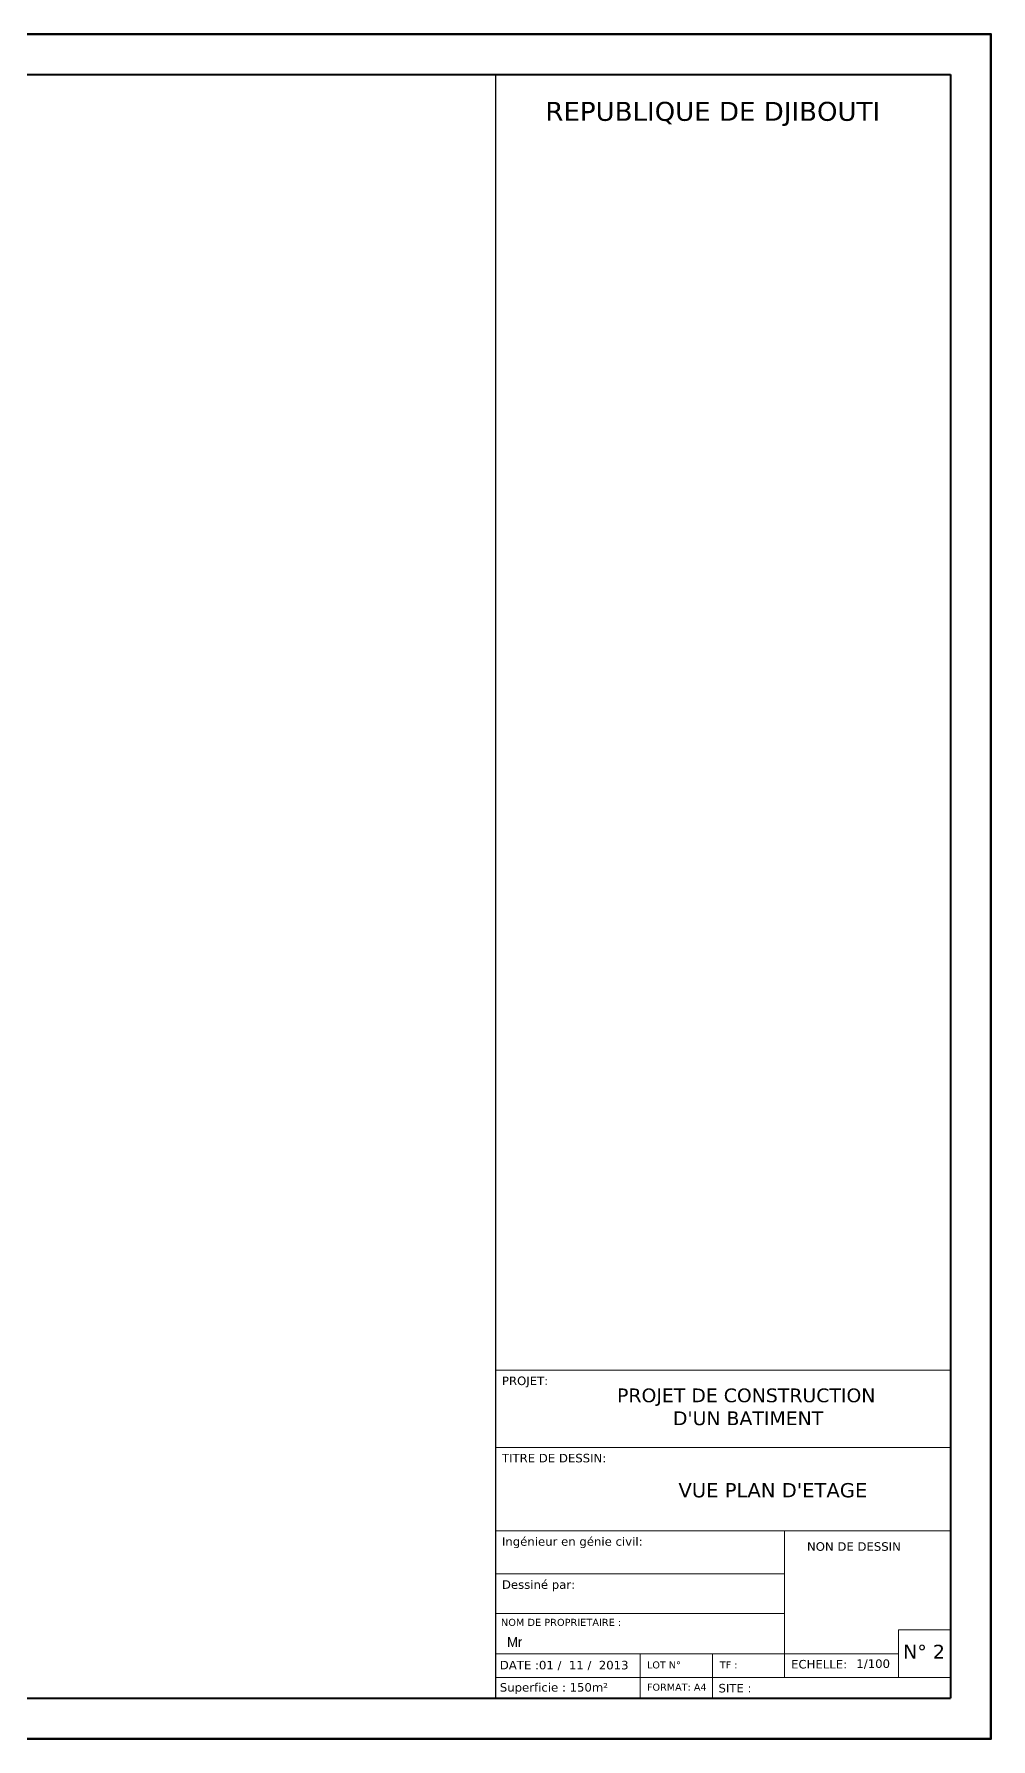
# Model space of a CAD drawing. Extents: x -110 to 3211, y -163 to 893.
# Drawn here: x 48.61 to 60.4, y -27.7 to -6.7 of the extents above; entities that cross this region are included whole.
import ezdxf

# ---------------------------------------------------------------- set-up
doc = ezdxf.new("R2010")
doc.units = 0
doc.header["$LTSCALE"] = 0.8
doc.header["$MEASUREMENT"] = 0
doc.layers.get('0').update_dxf_attribs({"color": 5, "linetype": 'CONTINUOUS'})
doc.layers.add('COMBLDG', color=7, linetype='CONTINUOUS')

msp = doc.modelspace()

# ---------------------------------------------------------------- linework, layer by layer
at = {"color": 5, "lineweight": 40}
for p, q in [((31.198, -7.204), (59.898, -7.204)), ((59.898, -7.204), (59.898, -27.204)), ((31.198, -27.204), (59.898, -27.204))]:
    msp.add_line(p, q, dxfattribs=at)
at = {"color": 5, "lineweight": 100}
msp.add_lwpolyline([(30.698, -6.704), (60.398, -6.704), (60.398, -27.704), (30.698, -27.704)], close=True, dxfattribs=at)
at = {"layer": 'COMBLDG', "color": 7, "lineweight": 30}
msp.add_line((54.299, -27.204), (54.299, -7.204), dxfattribs=at)
at = {"layer": 'COMBLDG', "color": 7, "lineweight": 9}
for p, q in [((54.299, -23.163, 0.176), (59.898, -23.163, -0.565)), ((54.299, -24.116, 0.176), (59.898, -24.116, -0.565)), ((54.299, -25.142, 0.176), (59.898, -25.142, -0.565)), ((57.855, -25.142, -0.295), (57.855, -26.95, -0.532)), ((54.299, -25.673, 0), (57.855, -25.673, -0.47)), ((54.299, -26.161, 0.176), (57.855, -26.161, -0.295)), ((59.259, -26.361, -1.065), (59.898, -26.361, -1.13)), ((59.259, -26.361, 0), (59.259, -26.95, 0)), ((54.299, -26.655), (59.259, -26.655, -0.5)), ((56.077, -26.655, 0.039), (56.077, -27.204, -0.033)), ((56.966, -27.204, 0), (56.966, -26.655, 0)), ((54.299, -26.95, 0), (59.898, -26.95))]:
    msp.add_line(p, q, dxfattribs=at)

# ---------------------------------------------------------------- texts
at = {"layer": 'COMBLDG', "color": 7, "lineweight": 9, "attachment_point": 1}
for s, insert, char_height, width in [('\\pi1.6214;{\\fVerdana|b0|i0|c0|p34;REPUBLIQUE DE DJIBOUTI}', (53.287, -7.539, -0.623), 0.23381, 7.52173), ('{\\fVerdana|b0|i0|c0|p34;\\C55;PROJET:}', (54.373, -23.241, -0.147), 0.10489, 11.75043), ("\\pi1.5704;{\\fVerdana|b0|i0|c0|p34;PROJET DE CONSTRUCTION \\P\\pi2.259;D'UN BATIMENT }", (54.221, -23.388, 0.603), 0.16932, 6.38547), ('{\\fVerdana|b0|i0|c0|p34;\\C55;TITRE DE DESSIN:}', (54.373, -24.193, -0.147), 0.10489, 11.75043), ("{\\fVerdana|b0|i0|c0|p34;VUE PLAN D'ETAGE }", (56.548, -24.553, -0.663), 0.17573, 5.65342), ('{\\fVerdana|b0|i0|c0|p34;\\C55;Ingénieur en génie civil:}', (54.373, -25.22, -0.147), 0.10489, 11.75043), ('{\\fVerdana|b0|i0|c0|p34;NON DE DESSIN}', (58.132, -25.282, -0.478), 0.10489, 11.75043), ('{\\fVerdana|b0|i0|c0|p34;\\C55;Dessiné par:}', (54.373, -25.751, -0.323), 0.10489, 11.75043), ('{\\fVerdana|b0|i0|c0|p34;\\C55;NOM DE PROPRIETAIRE :}', (54.361, -26.225, -0.094), 0.08772, 9.82617), ('{\\fArial|b0|i0|c0|p34; \\fColonna MT|b0|i0|c0|p82; \\H1.143x;Mr }', (54.357, -26.451, -0.176), 0.10489, 11.75043), ('{\\fVerdana|b0|i0|c0|p34;N° 2}', (59.316, -26.545, -0.12), 0.1704, 19.08879), ('{\\fVerdana|b0|i0|c0|p34;DATE :01 /  11 /  2013}', (54.347, -26.743, -0.323), 0.10489, 11.75043), ('{\\fVerdana|b0|i0|c0|p34;LOT N° }', (56.16, -26.75, -0.228), 0.08651, 9.69138), ('{\\fVerdana|b0|i0|c0|p34;TF : }', (57.058, -26.75, -0.267), 0.08651, 9.69138), ('{\\fVerdana|b0|i0|c0|p34;ECHELLE:}', (57.936, -26.732, -0.668), 0.10489, 11.75043), ('{\\fVerdana|b0|i0|c0|p34;1/100}', (58.74, -26.725, -0.565), 0.10489, 11.75043), ('{\\fVerdana|b0|i0|c0|p34;Superficie : 150m²}', (54.347, -27.017, -0.32), 0.10489, 11.75043), ('{\\fVerdana|b0|i0|c0|p34;FORMAT: A4}', (56.16, -27.024, -0.264), 0.08651, 9.69138), ('{\\fVerdana|b0|i0|c0|p34;SITE : }', (57.041, -27.027, -0.323), 0.10489, 11.75043)]:
    msp.add_mtext(s, dxfattribs=dict(at, insert=insert, char_height=char_height, width=width))

doc.saveas('drawing.dxf')
